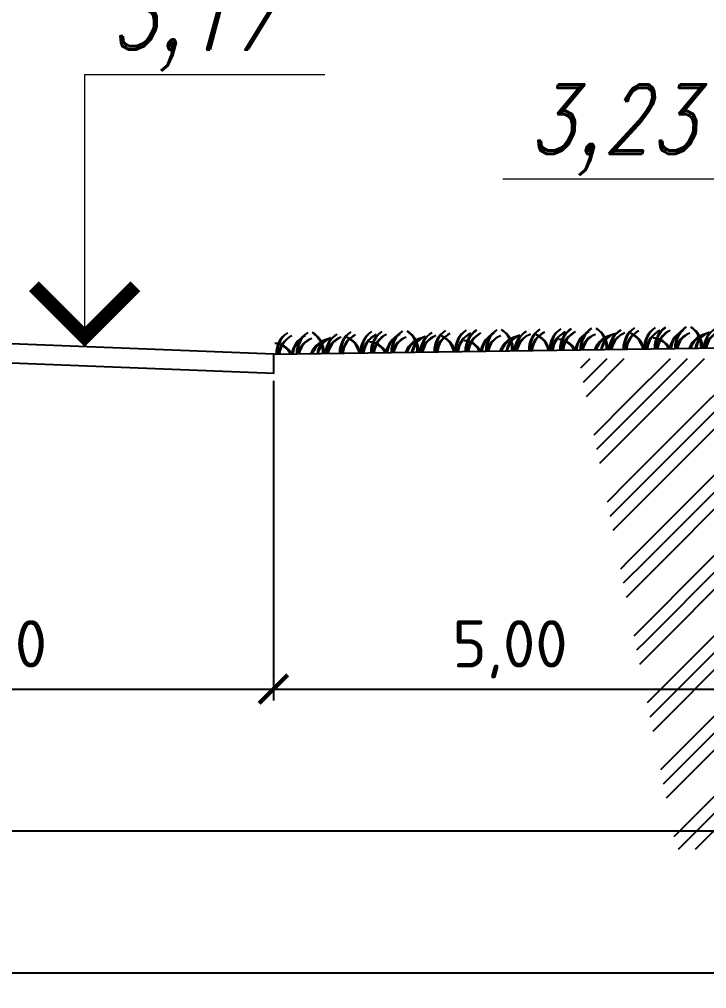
# Model space of a CAD drawing. Header units: millimetres. Extents: x 3633 to 4629, y 3430 to 3787.
# Drawn here: x 4107.3 to 4143.6, y 3554.4 to 3605.7 of the extents above; entities that cross this region are included whole.
import ezdxf

# ---------------------------------------------------------------- set-up
doc = ezdxf.new("R2010")
doc.units = ezdxf.units.MM
doc.layers.add('det1', color=7, linetype='Continuous', true_color=0x000000)
doc.layers.add('tx1', color=179, linetype='Continuous', lineweight=25)
doc.layers.add('tx2', color=179, linetype='Continuous', lineweight=25)
doc.styles.add('bold', font='romand.shx', dxfattribs={"width": 0.8, "oblique": 15})
doc.styles.add('СПДС', font='isocpeur.ttf')
doc.dimstyles.new('СПДС', dxfattribs={"dimtxt": 1.25, "dimasz": 0.75, "dimexe": 0.3, "dimexo": 0.2, "dimgap": 0.3, "dimtad": 1, "dimrnd": 0.05, "dimzin": 1, "dimtxsty": 'СПДС', "dimblk": 'ARCHTICK', "dimcen": 0.6, "dimclrd": 7, "dimclre": 7, "dimclrt": 7, "dimazin": 0, "dimtfac": 1, "dimtmove": 1, "dimatfit": 3, "dimldrblk": 'OBLIQUE', "dimfxl": 1, "dimlwd": -1, "dimlwe": -1, "dimarcsym": 0})

# ---------------------------------------------------------------- blocks, each defined once
blk = doc.blocks.new('_ArchTick')
at = {"color": 0, "linetype": 'ByBlock', "const_width": 0.15}
blk.add_lwpolyline([(-0.5, -0.5), (0.5, 0.5)], dxfattribs=at)
blk = doc.blocks.new('*D201')
at = {"color": 7, "transparency": 16777216}
for p, q in [((4090.717, 3587.749), (4090.717, 3569.677)), ((4120.733, 3586.571), (4120.733, 3569.677)), ((4090.717, 3570.277), (4120.733, 3570.277))]:
    blk.add_line(p, q, dxfattribs=at)
at = {"layer": 'Defpoints', "color": 0, "transparency": 16777216}
for p in [(4090.717, 3588.149), (4120.733, 3586.971), (4120.733, 3570.277)]:
    blk.add_point(p, dxfattribs=at)
at = {"color": 7, "transparency": 16777216, "xscale": 1.5, "yscale": 1.5, "zscale": 1.5, "rotation": 180}
blk.add_blockref('_ArchTick', (4090.717, 3570.277), dxfattribs=at)
at = {"color": 7, "transparency": 16777216, "xscale": 1.5, "yscale": 1.5, "zscale": 1.5}
blk.add_blockref('_ArchTick', (4120.733, 3570.277), dxfattribs=at)
at = {"color": 7, "transparency": 16777216, "insert": (4105.725, 3572.377), "char_height": 2.5, "attachment_point": 5, "style": 'СПДС'}
blk.add_mtext('6,00', dxfattribs=at)
blk = doc.blocks.new('_Oblique')
at = {"color": 0, "linetype": 'ByBlock', "lineweight": -2}
blk.add_line((-0.5, -0.5), (0.5, 0.5), dxfattribs=at)
blk = doc.blocks.new('grass')
at = {"color": 0}
for centre, radius, start, end in [((283, 8), 251, 120.9153, 181.7436), ((299, 18), 251, 125.1975, 184.082), ((499, 8), 251, 120.9153, 181.7436), ((514, 18), 251, 125.1975, 184.082), ((291, 8), 251, 358.2564, 59.0847), ((275, 18), 251, 355.918, 54.8025), ((954, 8), 251, 120.9153, 181.7436), ((970, 18), 251, 125.1975, 184.082), ((1174, 8), 251, 120.9153, 181.7436), ((1190, 18), 251, 125.1975, 184.082), ((18, -80), 193, 24.414, 89.3231), ((4, -79), 193, 24.1831, 85.0409), ((300, -40), 251, 113.3716, 170.93), ((317, -31), 251, 117.6539, 172.7928), ((442, -40), 251, 113.3716, 170.93), ((459, -31), 251, 117.6539, 172.7928), ((465, -39), 205, 105.3788, 169.0232), ((480, -34), 205, 109.661, 170.3333), ((632, -94), 251, 95.3506, 157.9162), ((650, -92), 251, 99.6328, 158.5173), ((667, -34), 205, 105.3788, 170.2977), ((681, -30), 205, 109.661, 171.6027), ((778, -4), 226, 115.7068, 178.9593), ((793, 4), 226, 119.989, 180.9593), ((789, -46), 226, 106.7576, 168.2484), ((805, -40), 226, 111.0398, 169.6613), ((971, -40), 251, 113.3716, 170.93), ((988, -31), 251, 117.6539, 172.7928), ((703, -46), 226, 11.7516, 73.2424), ((687, -40), 226, 10.3387, 68.9602), ((1191, -40), 251, 113.3716, 170.93), ((1208, -31), 251, 117.6539, 172.7928)]:
    blk.add_arc(centre, radius, start, end, dxfattribs=at)
blk = doc.blocks.new('*U86')
at = {"layer": 'det1', "ltscale": 0.5}
blk.add_lwpolyline([(-460, 48), (-460, -152), (5547, -388), (5547, -187), (-460, 48)], dxfattribs=at)
blk = doc.blocks.new('*D202')
at = {"color": 7, "transparency": 16777216}
for p, q in [((4120.733, 3586.571), (4120.733, 3569.677)), ((4145.749, 3586.571), (4145.749, 3569.677)), ((4120.733, 3570.277), (4145.749, 3570.277))]:
    blk.add_line(p, q, dxfattribs=at)
at = {"layer": 'Defpoints', "color": 0, "transparency": 16777216}
for p in [(4120.733, 3586.971), (4145.749, 3586.971), (4145.749, 3570.277)]:
    blk.add_point(p, dxfattribs=at)
at = {"color": 7, "transparency": 16777216, "xscale": 1.5, "yscale": 1.5, "zscale": 1.5, "rotation": 180}
blk.add_blockref('_ArchTick', (4120.733, 3570.277), dxfattribs=at)
at = {"color": 7, "transparency": 16777216, "xscale": 1.5, "yscale": 1.5, "zscale": 1.5}
blk.add_blockref('_ArchTick', (4145.749, 3570.277), dxfattribs=at)
at = {"color": 7, "transparency": 16777216, "insert": (4133.241, 3572.377), "char_height": 2.5, "attachment_point": 5, "style": 'СПДС'}
blk.add_mtext('5,00', dxfattribs=at)
blk = doc.blocks.new('*D204')
at = {"color": 7, "transparency": 16777216}
for p, q in [((3936.609, 3569.877), (3936.609, 3562.178)), ((4160.749, 3569.877), (4160.749, 3562.177)), ((3936.609, 3562.778), (4160.749, 3562.777))]:
    blk.add_line(p, q, dxfattribs=at)
at = {"layer": 'Defpoints', "color": 0, "transparency": 16777216}
for p in [(3936.609, 3570.277), (4160.749, 3570.277), (4160.749, 3562.777)]:
    blk.add_point(p, dxfattribs=at)
at = {"color": 7, "transparency": 16777216, "xscale": 1.5, "yscale": 1.5, "zscale": 1.5}
for p, rotation in [((3936.609, 3562.778), 179.999866474792), ((4160.749, 3562.777), 359.999866474792)]:
    blk.add_blockref('_ArchTick', p, dxfattribs=dict(at, rotation=rotation))
at = {"color": 7, "transparency": 16777216, "insert": (4048.679, 3564.877), "char_height": 2.5, "attachment_point": 5, "rotation": 359.9999, "style": 'СПДС'}
blk.add_mtext('44,85', dxfattribs=at)
blk = doc.blocks.new('*D206')
at = {"color": 7, "transparency": 16777216}
for p, q in [((3750.097, 3562.377), (3750.097, 3554.677)), ((4160.749, 3562.377), (4160.749, 3554.677)), ((3750.097, 3555.277), (4160.749, 3555.277))]:
    blk.add_line(p, q, dxfattribs=at)
at = {"layer": 'Defpoints', "color": 0, "transparency": 16777216}
for p in [(3750.097, 3562.777), (4160.749, 3562.777), (4160.749, 3555.277)]:
    blk.add_point(p, dxfattribs=at)
at = {"color": 7, "transparency": 16777216, "xscale": 1.5, "yscale": 1.5, "zscale": 1.5, "rotation": 180}
blk.add_blockref('_ArchTick', (3750.097, 3555.277), dxfattribs=at)
at = {"color": 7, "transparency": 16777216, "xscale": 1.5, "yscale": 1.5, "zscale": 1.5}
blk.add_blockref('_ArchTick', (4160.749, 3555.277), dxfattribs=at)
at = {"color": 7, "transparency": 16777216, "insert": (3955.423, 3557.377), "char_height": 2.5, "attachment_point": 5, "style": 'СПДС'}
blk.add_mtext('71,75-90,45', dxfattribs=at)
blk = doc.blocks.new('A$C19EF2607')
h = blk.add_hatch()
h.set_pattern_fill('GOST_GROUND', color=0, scale=60)
h.set_pattern_definition([(45, (417221.6, -179780.13), (848.5281, -5e-14), [1200]), (45, (417401.6, -179780.13), (848.5281, -5e-14), [1200]), (45, (417581.6, -179780.13), (848.5281, -5e-14), [1200])])
h.paths.add_polyline_path([(26288, 3239), (26288, 3815), (17675, 3815), (17675, 7105), (17575, 7105), (17575, 8425), (16140, 8425), (17175, 3239)])

msp = doc.modelspace()

# ---------------------------------------------------------------- linework, layer by layer
at = {"color": 0}
msp.add_lwpolyline([(4120.714, 3587.975), (4145.711, 3588.335)], dxfattribs=at)
at = {"layer": 'tx1', "color": 0, "linetype": 'Continuous', "lineweight": 15, "ltscale": 200}
for p, q in [((4110.755, 3588.366), (4110.755, 3602.752)), ((4110.755, 3602.752), (4123.459, 3602.752)), ((4132.858, 3597.235), (4146.717, 3597.235))]:
    msp.add_line(p, q, dxfattribs=at)
at = {"layer": 'tx1', "color": 0, "linetype": 'Continuous', "lineweight": 15, "ltscale": 200, "const_width": 0.734}
msp.add_lwpolyline([(4108.077, 3591.563), (4110.755, 3588.885), (4113.433, 3591.563)], dxfattribs=at)

# ---------------------------------------------------------------- block references
at = {"color": 0, "xscale": 0.005, "yscale": 0.005, "zscale": 0.005}
for name, p in [('A$C19EF2607', (4056.178, 3545.622)), ('*U86', (4093.015, 3588.911))]:
    msp.add_blockref(name, p, dxfattribs=at)
at = {"color": 0, "xscale": 0.005, "yscale": 0.005, "zscale": 0.005, "rotation": 0.8248565544874958}
for p in [(4120.714, 3587.975), (4125.714, 3588.047), (4130.713, 3588.119), (4135.712, 3588.191), (4140.712, 3588.263)]:
    msp.add_blockref('grass', p, dxfattribs=at)

# ---------------------------------------------------------------- texts
at = {"layer": 'tx2', "color": 0, "lineweight": 15, "ltscale": 200, "style": 'bold', "oblique": 15, "width": 0.8}
for s, p in [('3,17', (4112.077, 3604.074)), ('3,23', (4134.18, 3598.557))]:
    msp.add_text(s, height=3.6717, dxfattribs=at).set_placement(p)

# ---------------------------------------------------------------- dimensions: what is measured, and where the dimension line sits
at = {"color": 0}
for base, p1, p2, picture, middle in [((4120.733, 3570.277), (4090.717, 3588.149), (4120.733, 3586.971), '*D201', (4105.725, 3572.377)), ((4145.749, 3570.277), (4120.733, 3586.971), (4145.749, 3586.971), '*D202', (4133.241, 3572.377))]:
    dim = msp.add_linear_dim(base=base, p1=p1, p2=p2, angle=180, dimstyle='СПДС', override={"dimscale": 2, "dimlfac": 0.2}, dxfattribs=at)
    dim.commit()
    dim.dimension.update_dxf_attribs({"geometry": picture, "text_midpoint": middle})
dim = msp.add_aligned_dim(p1=(3936.609, 3570.277), p2=(4160.749, 3570.277), distance=-7.5, dimstyle='СПДС', override={"dimscale": 2, "dimlfac": 0.2}, dxfattribs=at)
dim.commit()
dim.dimension.update_dxf_attribs({"geometry": '*D204', "text_midpoint": (4048.679, 3564.877)})
dim = msp.add_aligned_dim(p1=(3750.097, 3562.777), p2=(4160.749, 3562.777), distance=-7.5, text='71,75-90,45', dimstyle='СПДС', override={"dimscale": 2, "dimlfac": 0.2}, dxfattribs=at)
dim.commit()
dim.dimension.update_dxf_attribs({"geometry": '*D206', "text_midpoint": (3955.423, 3557.377)})

doc.saveas('drawing.dxf')
